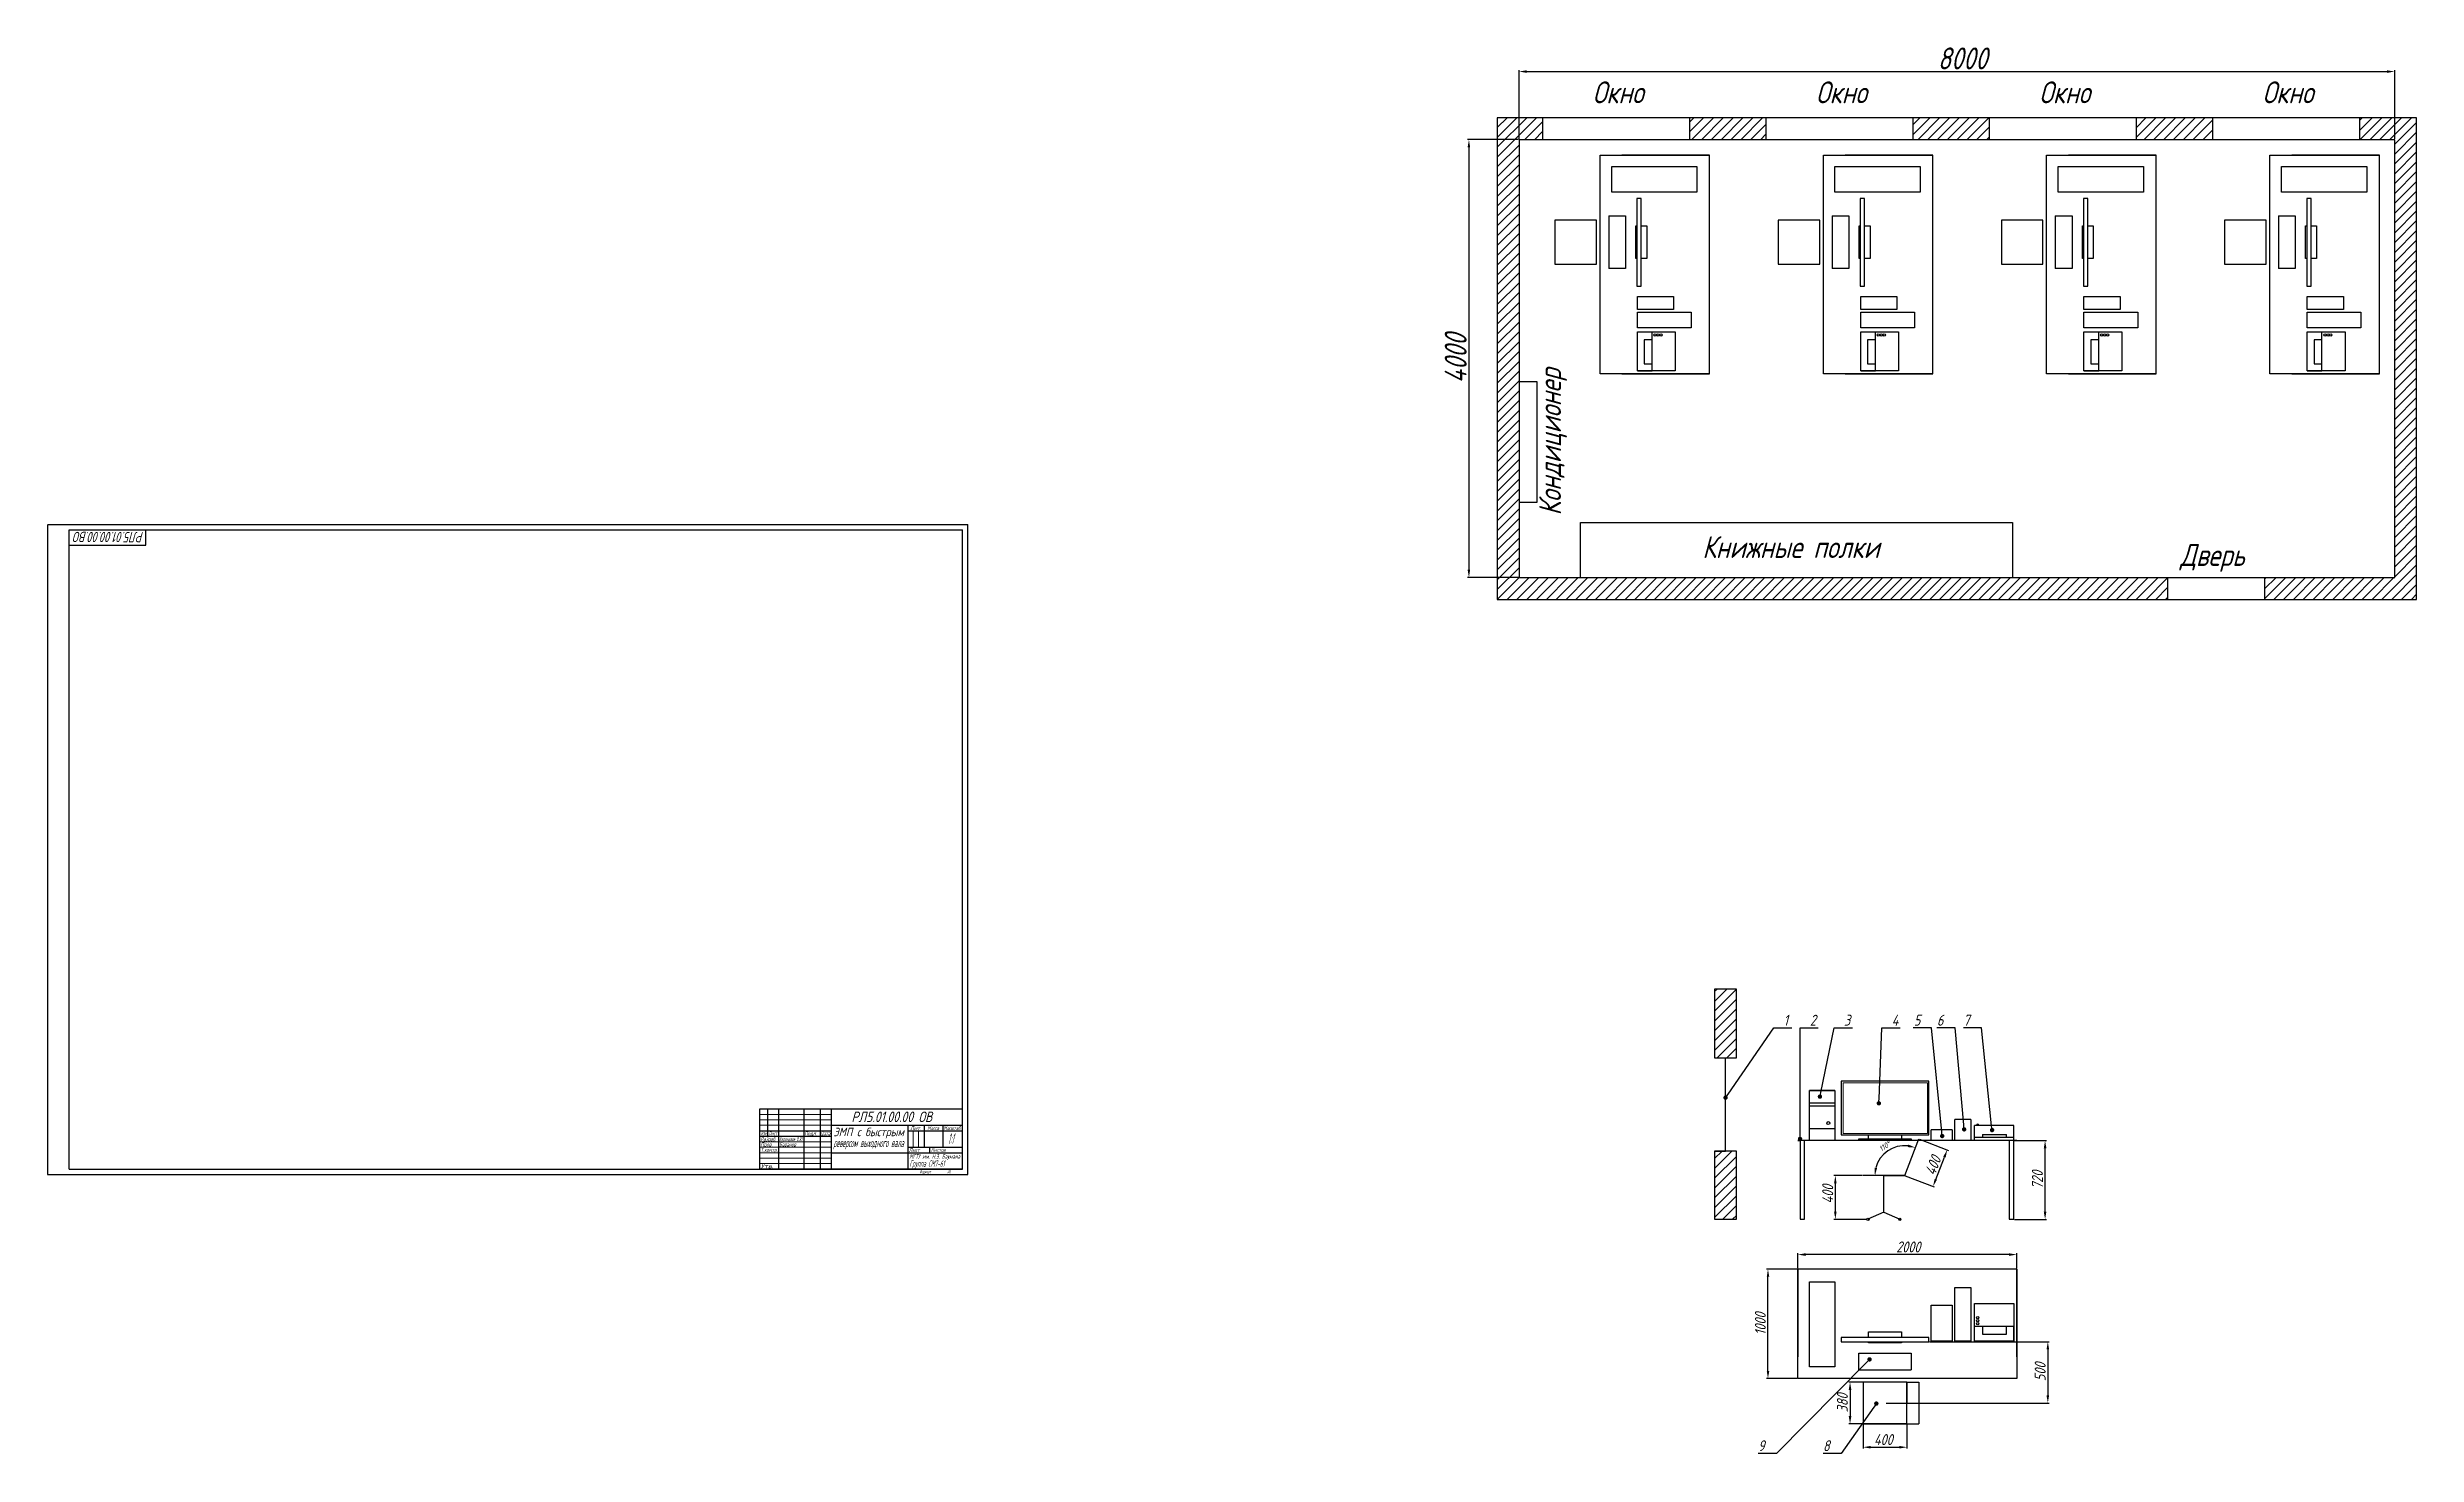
# Model space of a CAD drawing. Header units: millimetres. Extents: x 0 to 2165, y -256 to 1030.
import ezdxf
from ezdxf import colors
from ezdxf.entities.mleader import LeaderData, LeaderLine
from ezdxf.enums import TextEntityAlignment as Align
from ezdxf.math import Vec2, Vec3

# ---------------------------------------------------------------- set-up
doc = ezdxf.new("R2010")
doc.units = ezdxf.units.MM
doc.layers.add('0.3', color=130, linetype='Continuous', lineweight=15)
doc.layers.add('0.6', color=255, linetype='Continuous', lineweight=30)
doc.styles.get("Standard").update_dxf_attribs({"font": 'GOST_A.TTF', "oblique": 15, "height": 10})
doc.styles.add('ГОСТ', font='GOST_A.TTF', dxfattribs={"oblique": 15, "height": 5})
doc.dimstyles.new('ISO-25', dxfattribs={"dimtxt": 10, "dimasz": 7, "dimexe": 1.25, "dimexo": 0.625, "dimgap": 2, "dimtad": 1, "dimtxsty": 'Standard', "dimcen": 2.5, "dimadec": 0, "dimazin": 0, "dimtfac": 1, "dimtmove": 0, "dimatfit": 3, "dimfxl": 1, "dimarcsym": 0})

# ---------------------------------------------------------------- blocks, each defined once
blk = doc.blocks.new('*D10')
at = {"layer": '0.3', "color": 0, "lineweight": -2, "transparency": 16777216}
for p, q in [((1344.6, 946.1), (1344.6, 1009)), ((1351.6, 1007.7), (2137.6, 1007.7)), ((2144.6, 946.1), (2144.6, 1009))]:
    blk.add_line(p, q, dxfattribs=at)
at = {"layer": '0.3', "color": 0, "transparency": 16777216}
for points in [[(1351.6, 1008.9), (1351.6, 1006.5), (1344.6, 1007.7)], [(2137.6, 1008.9), (2137.6, 1006.5), (2144.6, 1007.7)]]:
    blk.add_solid(points, dxfattribs=at)
at = {"layer": 'Defpoints', "color": 0, "transparency": 16777216}
for p in [(2144.6, 1007.7), (1344.6, 945.5), (2144.6, 945.5)]:
    blk.add_point(p, dxfattribs=at)
at = {"layer": '0.3', "color": 0, "transparency": 16777216, "insert": (1749.7, 1019.7), "char_height": 10, "attachment_point": 5}
blk.add_mtext('{\\H2x;8000}', dxfattribs=at)
blk = doc.blocks.new('*D11')
at = {"layer": '0.3', "color": 0, "lineweight": -2, "transparency": 16777216}
for p, q in [((1344, 945.5), (1297.5, 945.5)), ((1298.8, 938.5), (1298.8, 552.5)), ((1344, 545.5), (1297.5, 545.5))]:
    blk.add_line(p, q, dxfattribs=at)
at = {"layer": '0.3', "color": 0, "transparency": 16777216}
for points in [[(1297.6, 938.5), (1299.9, 938.5), (1298.8, 945.5)], [(1297.6, 552.5), (1299.9, 552.5), (1298.8, 545.5)]]:
    blk.add_solid(points, dxfattribs=at)
at = {"layer": 'Defpoints', "color": 0, "transparency": 16777216}
for p in [(1344.6, 945.5), (1298.8, 545.5), (1344.6, 545.5)]:
    blk.add_point(p, dxfattribs=at)
at = {"layer": '0.3', "color": 0, "transparency": 16777216, "insert": (1286.7, 745.5), "char_height": 10, "attachment_point": 5, "rotation": 90}
blk.add_mtext('{\\H2x;4000}', dxfattribs=at)
blk = doc.blocks.new('*D12')
at = {"layer": '0.3', "color": 0, "lineweight": -2, "transparency": 16777216}
for p, q in [((1599.3, -85.7), (1599.3, -71.9)), ((1792.3, -73.1), (1606.3, -73.1)), ((1799.3, -85.7), (1799.3, -71.9))]:
    blk.add_line(p, q, dxfattribs=at)
at = {"layer": '0.3', "color": 0, "transparency": 16777216}
for points in [[(1606.3, -71.9), (1606.3, -74.3), (1599.3, -73.1)], [(1792.3, -71.9), (1792.3, -74.3), (1799.3, -73.1)]]:
    blk.add_solid(points, dxfattribs=at)
at = {"layer": 'Defpoints', "color": 0, "transparency": 16777216}
for p in [(1599.3, -73.1), (1599.3, -86.4), (1799.3, -86.4)]:
    blk.add_point(p, dxfattribs=at)
at = {"layer": '0.3', "color": 0, "transparency": 16777216, "insert": (1700.2, -66.1), "char_height": 10, "attachment_point": 5}
blk.add_mtext('2000', dxfattribs=at)
blk = doc.blocks.new('*D13')
at = {"layer": '0.3', "color": 0, "lineweight": -2, "transparency": 16777216}
for p, q in [((1598.7, -86.4), (1570.8, -86.4)), ((1572, -179.4), (1572, -93.4)), ((1598.7, -186.4), (1570.8, -186.4))]:
    blk.add_line(p, q, dxfattribs=at)
at = {"layer": '0.3', "color": 0, "transparency": 16777216}
for points in [[(1570.9, -93.4), (1573.2, -93.4), (1572, -86.4)], [(1570.9, -179.4), (1573.2, -179.4), (1572, -186.4)]]:
    blk.add_solid(points, dxfattribs=at)
at = {"layer": 'Defpoints', "color": 0, "transparency": 16777216}
for p in [(1572, -86.4), (1599.3, -86.4), (1599.3, -186.4)]:
    blk.add_point(p, dxfattribs=at)
at = {"layer": '0.3', "color": 0, "transparency": 16777216, "insert": (1565, -136.4), "char_height": 10, "attachment_point": 5, "rotation": 90}
blk.add_mtext('1000', dxfattribs=at)
blk = doc.blocks.new('*D14')
at = {"layer": '0.3', "color": 0, "lineweight": -2, "transparency": 16777216}
for p, q in [((1719.6, -152.7), (1828.9, -152.7)), ((1827.7, -159.7), (1827.7, -201.7)), ((1680, -208.7), (1828.9, -208.7))]:
    blk.add_line(p, q, dxfattribs=at)
at = {"layer": '0.3', "color": 0, "transparency": 16777216}
for points in [[(1826.5, -159.7), (1828.9, -159.7), (1827.7, -152.7)], [(1826.5, -201.7), (1828.9, -201.7), (1827.7, -208.7)]]:
    blk.add_solid(points, dxfattribs=at)
at = {"layer": 'Defpoints', "color": 0, "transparency": 16777216}
for p in [(1718.9, -152.7), (1679.4, -208.7), (1827.7, -208.7)]:
    blk.add_point(p, dxfattribs=at)
at = {"layer": '0.3', "color": 0, "transparency": 16777216, "insert": (1820.7, -180.3), "char_height": 10, "attachment_point": 5, "rotation": 90}
blk.add_mtext('500', dxfattribs=at)
blk = doc.blocks.new('*D18')
at = {"layer": '0.3', "color": 0, "lineweight": -2, "transparency": 16777216}
for p, q in [((1797.1, 31.1), (1826.4, 31.1)), ((1825.2, -33.9), (1825.2, 24.1)), ((1797.1, -40.9), (1826.4, -40.9))]:
    blk.add_line(p, q, dxfattribs=at)
at = {"layer": '0.3', "color": 0, "transparency": 16777216}
for points in [[(1824, 24.1), (1826.4, 24.1), (1825.2, 31.1)], [(1824, -33.9), (1826.4, -33.9), (1825.2, -40.9)]]:
    blk.add_solid(points, dxfattribs=at)
at = {"layer": 'Defpoints', "color": 0, "transparency": 16777216}
for p in [(1796.5, 31.1), (1825.2, 31.1), (1796.5, -40.9)]:
    blk.add_point(p, dxfattribs=at)
at = {"layer": '0.3', "color": 0, "transparency": 16777216, "insert": (1818.2, -4.9), "char_height": 10, "attachment_point": 5, "rotation": 90}
blk.add_mtext('720', dxfattribs=at)
blk = doc.blocks.new('_Dot')
at = {"color": 0, "linetype": 'ByBlock', "lineweight": -2}
blk.add_line((-0.5, 0), (-1, 0), dxfattribs=at)
at = {"color": 0, "linetype": 'ByBlock', "const_width": 0.5}
blk.add_lwpolyline([(-0.25, 0, 1), (0.25, 0, 1)], format="xyb", close=True, dxfattribs=at)
blk = doc.blocks.new('*D20')
at = {"layer": '0.3', "color": 0, "lineweight": -2, "transparency": 16777216}
for p, q in [((1658.9, -228.3), (1658.9, -250.4)), ((1698.9, -228.3), (1698.9, -250.4)), ((1665.9, -249.1), (1691.9, -249.1))]:
    blk.add_line(p, q, dxfattribs=at)
at = {"layer": '0.3', "color": 0, "transparency": 16777216}
for points in [[(1665.9, -247.9), (1665.9, -250.3), (1658.9, -249.1)], [(1691.9, -247.9), (1691.9, -250.3), (1698.9, -249.1)]]:
    blk.add_solid(points, dxfattribs=at)
at = {"layer": 'Defpoints', "color": 0, "transparency": 16777216}
for p in [(1658.9, -227.7), (1698.9, -227.7), (1698.9, -249.1)]:
    blk.add_point(p, dxfattribs=at)
at = {"layer": '0.3', "color": 0, "transparency": 16777216, "insert": (1677.4, -242.1), "char_height": 10, "attachment_point": 5}
blk.add_mtext('400', dxfattribs=at)
blk = doc.blocks.new('*D21')
at = {"layer": '0.3', "color": 0, "lineweight": -2, "transparency": 16777216}
for p, q in [((1698.3, -189.7), (1645.8, -189.7)), ((1647, -196.7), (1647, -220.7)), ((1698.3, -227.7), (1645.8, -227.7))]:
    blk.add_line(p, q, dxfattribs=at)
at = {"layer": '0.3', "color": 0, "transparency": 16777216}
for points in [[(1645.8, -196.7), (1648.2, -196.7), (1647, -189.7)], [(1645.8, -220.7), (1648.2, -220.7), (1647, -227.7)]]:
    blk.add_solid(points, dxfattribs=at)
at = {"layer": 'Defpoints', "color": 0, "transparency": 16777216}
for p in [(1698.9, -189.7), (1647, -227.7), (1698.9, -227.7)]:
    blk.add_point(p, dxfattribs=at)
at = {"layer": '0.3', "color": 0, "transparency": 16777216, "insert": (1640, -208.7), "char_height": 10, "attachment_point": 5, "rotation": 90}
blk.add_mtext('380', dxfattribs=at)
blk = doc.blocks.new('*D22')
at = {"layer": '0.3', "color": 0, "lineweight": -2, "transparency": 16777216}
for p, q in [((1658.3, -0.9), (1632.3, -0.9)), ((1633.6, -33.9), (1633.6, -7.9)), ((1661.8, -40.9), (1632.3, -40.9))]:
    blk.add_line(p, q, dxfattribs=at)
at = {"layer": '0.3', "color": 0, "transparency": 16777216}
for points in [[(1632.4, -7.9), (1634.7, -7.9), (1633.6, -0.9)], [(1632.4, -33.9), (1634.7, -33.9), (1633.6, -40.9)]]:
    blk.add_solid(points, dxfattribs=at)
at = {"layer": 'Defpoints', "color": 0, "transparency": 16777216}
for p in [(1633.6, -0.9), (1658.9, -0.9), (1662.4, -40.9)]:
    blk.add_point(p, dxfattribs=at)
at = {"layer": '0.3', "color": 0, "transparency": 16777216, "insert": (1626.6, -17.9), "char_height": 10, "attachment_point": 5, "rotation": 90}
blk.add_mtext('400', dxfattribs=at)
blk = doc.blocks.new('*D23')
at = {"layer": '0.3', "color": 0, "lineweight": -2, "transparency": 16777216}
blk.add_arc((1696.9, -0.9), 27.3, 83.5722, 165.2587, dxfattribs=at)
at = {"layer": '0.3', "color": 0, "transparency": 16777216}
for points in [[(1700.3, 27.4), (1699.7, 25.1), (1706.8, 24.6)], [(1671.7, 5.9), (1669.4, 6.2), (1669.7, -0.9)]]:
    blk.add_solid(points, dxfattribs=at)
at = {"layer": 'Defpoints', "color": 0, "transparency": 16777216}
for p in [(1689.5, 25.4), (1709.9, 32.5), (1658.9, -0.9), (1696.9, -0.9), (1696.9, -0.9)]:
    blk.add_point(p, dxfattribs=at)
at = {"layer": '0.3', "color": 0, "transparency": 16777216, "insert": (1678.7, 25.8), "char_height": 10, "attachment_point": 5, "rotation": 34.4155}
blk.add_mtext('{\\H0.5x;110%%D}', dxfattribs=at)
blk = doc.blocks.new('*D24')
at = {"layer": '0.3', "color": 0, "lineweight": -2, "transparency": 16777216}
for p, q in [((1710.4, 32.3), (1736.9, 22)), ((1725.4, -4.4), (1733.2, 16)), ((1697.5, -1.1), (1724, -11.3))]:
    blk.add_line(p, q, dxfattribs=at)
at = {"layer": '0.3', "color": 0, "transparency": 16777216}
for points in [[(1732.1, 16.4), (1734.3, 15.5), (1735.8, 22.5)], [(1724.3, -3.9), (1726.4, -4.8), (1722.8, -10.9)]]:
    blk.add_solid(points, dxfattribs=at)
at = {"layer": 'Defpoints', "color": 0, "transparency": 16777216}
for p in [(1709.9, 32.5), (1735.8, 22.5), (1696.9, -0.9)]:
    blk.add_point(p, dxfattribs=at)
at = {"layer": '0.3', "color": 0, "transparency": 16777216, "insert": (1722.8, 8.3), "char_height": 10, "attachment_point": 5, "rotation": 68.8309}
blk.add_mtext('400', dxfattribs=at)

msp = doc.modelspace()

# ---------------------------------------------------------------- hatches: boundary and pattern name
at = {"layer": '0.3'}
h = msp.add_hatch(dxfattribs=at)
h.set_pattern_fill('ANSI31', color=256, scale=2)
h.paths.add_polyline_path([(1570.008, 965.456), (1500.311, 965.456), (1500.311, 945.456), (1570.008, 945.456)], flags=17)
h.paths.add_polyline_path([(1366.008, 965.456), (1324.639, 965.456), (1324.639, 525.456), (1937.145, 525.456), (1937.145, 545.456), (1344.639, 545.456), (1344.639, 945.456), (1366.008, 945.456)])
h.paths.add_polyline_path([(1774.008, 965.456), (1704.311, 965.456), (1704.311, 945.456), (1774.008, 945.456)], flags=17)
h.paths.add_polyline_path([(1978.008, 965.456), (1908.311, 965.456), (1908.311, 945.456), (1978.008, 945.456)])
h.paths.add_polyline_path([(2164.639, 965.456), (2112.311, 965.456), (2112.311, 945.456), (2144.639, 945.456), (2144.639, 545.456), (2025.799, 545.456), (2025.799, 525.456), (2164.639, 525.456)])
h = msp.add_hatch(dxfattribs=at)
h.set_pattern_fill('ANSI31', color=256, scale=2)
h.paths.add_polyline_path([(1543.241, 169.43), (1523.241, 169.43), (1523.241, 106.7), (1533.241, 106.7), (1543.241, 106.7)])
h.paths.add_polyline_path([(1543.241, 21.45), (1523.241, 21.45), (1523.241, -40.865), (1543.241, -40.865)])

# ---------------------------------------------------------------- linework, layer by layer
for p, q in [((-0.001, 594), (840.999, 594)), ((0, 593.263), (-0.001, 0)), ((19.999, 5), (19.999, 589)), ((835.999, 5), (835.999, 589)), ((840.999, 0), (840.999, 594)), ((650.999, 5), (650.999, 60)), ((650.999, 60), (835.999, 60)), ((650.999, 60), (657.999, 60)), ((657.999, 60), (657.999, 35)), ((657.999, 60), (667.999, 60)), ((667.999, 60), (667.999, 5)), ((667.999, 60), (690.999, 60)), ((690.999, 60), (690.999, 5)), ((690.999, 60), (705.999, 60)), ((705.999, 60), (705.999, 5)), ((705.999, 60), (715.999, 60)), ((715.999, 60), (715.999, 5)), ((715.999, 45), (835.999, 45)), ((785.999, 45), (785.999, 5)), ((650.999, 40), (715.999, 40)), ((650.999, 35), (715.999, 35)), ((785.999, 40), (835.999, 40)), ((785.999, 25), (835.999, 25)), ((-0.001, 0), (840.999, 0)), ((19.999, 5), (835.999, 5)), ((19.999, 5), (19.999, 5)), ((835.999, 5), (650.999, 5)), ((715.999, 20), (835.999, 20))]:
    msp.add_line(p, q)
for p, q in [((650.999, 55), (715.999, 55)), ((650.999, 50), (715.999, 50)), ((715.999, 45), (650.999, 45)), ((650.999, 30), (715.999, 30)), ((650.999, 25), (715.999, 25)), ((790.999, 40), (790.999, 25)), ((795.999, 40), (795.999, 25)), ((715.999, 20), (650.999, 20)), ((650.999, 15), (715.999, 15)), ((650.999, 10), (715.999, 10))]:
    msp.add_line(p, q, dxfattribs=at)
msp.add_lwpolyline([(1640.595, 83.944), (1717.646, 83.944), (1717.646, 37.537), (1640.595, 37.537)], close=True, dxfattribs=at)
at = {"layer": '0.6'}
for p, q in [((2164.639, 965.456), (1324.639, 965.456)), ((1324.639, 965.456), (1324.639, 525.456)), ((1366.008, 965.456), (1366.008, 945.456)), ((1500.311, 965.456), (1500.311, 945.456)), ((1570.008, 965.456), (1570.008, 945.456)), ((1704.311, 965.456), (1704.311, 945.456)), ((1774.008, 965.456), (1774.008, 945.456)), ((1908.311, 965.456), (1908.311, 945.456)), ((1978.008, 965.456), (1978.008, 945.456)), ((2112.311, 965.456), (2112.311, 945.456)), ((2164.639, 525.456), (2164.639, 965.456)), ((2144.639, 945.456), (1344.639, 945.456)), ((1344.639, 945.456), (1344.639, 545.456)), ((1418.595, 731.413), (1418.595, 931.413)), ((1418.595, 931.413), (1518.595, 931.413)), ((1518.595, 931.413), (1438.595, 931.413)), ((1518.595, 731.413), (1518.595, 931.413)), ((1622.595, 731.413), (1622.595, 931.413)), ((1622.595, 931.413), (1722.595, 931.413)), ((1722.595, 931.413), (1642.595, 931.413)), ((1722.595, 731.413), (1722.595, 931.413)), ((1826.595, 731.413), (1826.595, 931.413)), ((1826.595, 931.413), (1926.595, 931.413)), ((1926.595, 931.413), (1846.595, 931.413)), ((1926.595, 731.413), (1926.595, 931.413)), ((2030.595, 731.413), (2030.595, 931.413)), ((2030.595, 931.413), (2130.595, 931.413)), ((2130.595, 931.413), (2050.595, 931.413)), ((2130.595, 731.413), (2130.595, 931.413)), ((2144.639, 545.456), (2144.639, 945.456)), ((1429.241, 920.898), (1507.041, 920.898)), ((1429.241, 897.515), (1429.241, 920.898)), ((1507.041, 920.898), (1507.041, 897.515)), ((1633.241, 920.898), (1711.041, 920.898)), ((1633.241, 897.515), (1633.241, 920.898)), ((1711.041, 920.898), (1711.041, 897.515)), ((1837.241, 920.898), (1915.041, 920.898)), ((1837.241, 897.515), (1837.241, 920.898)), ((1915.041, 920.898), (1915.041, 897.515)), ((2041.241, 920.898), (2119.041, 920.898)), ((2041.241, 897.515), (2041.241, 920.898)), ((2119.041, 920.898), (2119.041, 897.515)), ((1507.041, 897.515), (1429.241, 897.515)), ((1452.25, 891.789), (1452.25, 811.789)), ((1456.25, 891.789), (1452.25, 891.789)), ((1456.25, 811.789), (1456.25, 891.789)), ((1711.041, 897.515), (1633.241, 897.515)), ((1656.25, 891.789), (1656.25, 811.789)), ((1660.25, 891.789), (1656.25, 891.789)), ((1660.25, 811.789), (1660.25, 891.789)), ((1915.041, 897.515), (1837.241, 897.515)), ((1860.25, 891.789), (1860.25, 811.789)), ((1864.25, 891.789), (1860.25, 891.789)), ((1864.25, 811.789), (1864.25, 891.789)), ((2119.041, 897.515), (2041.241, 897.515)), ((2064.25, 891.789), (2064.25, 811.789)), ((2068.25, 891.789), (2064.25, 891.789)), ((2068.25, 811.789), (2068.25, 891.789)), ((1415.245, 871.789), (1377.245, 871.789)), ((1377.245, 871.789), (1377.245, 831.789)), ((1415.245, 831.789), (1415.245, 871.789)), ((1426.518, 875.789), (1441.82, 875.789)), ((1426.518, 875.789), (1426.518, 827.789)), ((1441.82, 875.789), (1441.82, 827.789)), ((1451.25, 836.789), (1451.25, 866.789)), ((1451.25, 866.789), (1452.25, 866.789)), ((1456.25, 866.789), (1461.25, 866.789)), ((1461.25, 866.789), (1461.25, 836.789)), ((1619.245, 871.789), (1581.245, 871.789)), ((1581.245, 871.789), (1581.245, 831.789)), ((1619.245, 831.789), (1619.245, 871.789)), ((1630.518, 875.789), (1645.82, 875.789)), ((1630.518, 875.789), (1630.518, 827.789)), ((1645.82, 875.789), (1645.82, 827.789)), ((1655.25, 836.789), (1655.25, 866.789)), ((1655.25, 866.789), (1656.25, 866.789)), ((1660.25, 866.789), (1665.25, 866.789)), ((1665.25, 866.789), (1665.25, 836.789)), ((1823.245, 871.789), (1785.245, 871.789)), ((1785.245, 871.789), (1785.245, 831.789)), ((1823.245, 831.789), (1823.245, 871.789)), ((1834.518, 875.789), (1849.82, 875.789)), ((1834.518, 875.789), (1834.518, 827.789)), ((1849.82, 875.789), (1849.82, 827.789)), ((1859.25, 836.789), (1859.25, 866.789)), ((1859.25, 866.789), (1860.25, 866.789)), ((1864.25, 866.789), (1869.25, 866.789)), ((1869.25, 866.789), (1869.25, 836.789)), ((2027.245, 871.789), (1989.245, 871.789)), ((1989.245, 871.789), (1989.245, 831.789)), ((2027.245, 831.789), (2027.245, 871.789)), ((2038.518, 875.789), (2053.82, 875.789)), ((2038.518, 875.789), (2038.518, 827.789)), ((2053.82, 875.789), (2053.82, 827.789)), ((2063.25, 836.789), (2063.25, 866.789)), ((2063.25, 866.789), (2064.25, 866.789)), ((2068.25, 866.789), (2073.25, 866.789)), ((2073.25, 866.789), (2073.25, 836.789)), ((1377.245, 831.789), (1415.245, 831.789)), ((1441.82, 827.789), (1426.518, 827.789)), ((1452.25, 836.789), (1451.25, 836.789)), ((1461.25, 836.789), (1456.25, 836.789)), ((1581.245, 831.789), (1619.245, 831.789)), ((1645.82, 827.789), (1630.518, 827.789)), ((1656.25, 836.789), (1655.25, 836.789)), ((1665.25, 836.789), (1660.25, 836.789)), ((1785.245, 831.789), (1823.245, 831.789)), ((1849.82, 827.789), (1834.518, 827.789)), ((1860.25, 836.789), (1859.25, 836.789)), ((1869.25, 836.789), (1864.25, 836.789)), ((1989.245, 831.789), (2027.245, 831.789)), ((2053.82, 827.789), (2038.518, 827.789)), ((2064.25, 836.789), (2063.25, 836.789)), ((2073.25, 836.789), (2068.25, 836.789)), ((1452.25, 811.789), (1456.25, 811.789)), ((1452.722, 790.402), (1452.722, 802.286)), ((1452.722, 802.286), (1485.715, 802.286)), ((1485.715, 802.286), (1485.715, 790.402)), ((1656.25, 811.789), (1660.25, 811.789)), ((1656.722, 790.402), (1656.722, 802.286)), ((1656.722, 802.286), (1689.715, 802.286)), ((1689.715, 802.286), (1689.715, 790.402)), ((1860.25, 811.789), (1864.25, 811.789)), ((1860.722, 790.402), (1860.722, 802.286)), ((1860.722, 802.286), (1893.715, 802.286)), ((1893.715, 802.286), (1893.715, 790.402)), ((2064.25, 811.789), (2068.25, 811.789)), ((2064.722, 790.402), (2064.722, 802.286)), ((2064.722, 802.286), (2097.715, 802.286)), ((2097.715, 802.286), (2097.715, 790.402)), ((1485.715, 790.402), (1452.722, 790.402)), ((1452.722, 773.444), (1452.722, 788.013)), ((1452.722, 788.013), (1501.813, 788.013)), ((1501.813, 788.013), (1501.813, 773.444)), ((1689.715, 790.402), (1656.722, 790.402)), ((1656.722, 773.444), (1656.722, 788.013)), ((1656.722, 788.013), (1705.813, 788.013)), ((1705.813, 788.013), (1705.813, 773.444)), ((1893.715, 790.402), (1860.722, 790.402)), ((1860.722, 773.444), (1860.722, 788.013)), ((1860.722, 788.013), (1909.813, 788.013)), ((1909.813, 788.013), (1909.813, 773.444)), ((2097.715, 790.402), (2064.722, 790.402)), ((2064.722, 773.444), (2064.722, 788.013)), ((2064.722, 788.013), (2113.813, 788.013)), ((2113.813, 788.013), (2113.813, 773.444)), ((1501.813, 773.444), (1452.722, 773.444)), ((1452.722, 734.23), (1452.722, 769.889)), ((1452.722, 769.889), (1487.235, 769.889)), ((1466.177, 762.703), (1459.029, 762.703)), ((1459.029, 762.703), (1459.029, 740.776)), ((1466.177, 734.23), (1466.177, 769.889)), ((1487.235, 769.889), (1487.235, 734.23)), ((1705.813, 773.444), (1656.722, 773.444)), ((1656.722, 734.23), (1656.722, 769.889)), ((1656.722, 769.889), (1691.235, 769.889)), ((1670.177, 762.703), (1663.029, 762.703)), ((1663.029, 762.703), (1663.029, 740.776)), ((1670.177, 734.23), (1670.177, 769.889)), ((1691.235, 769.889), (1691.235, 734.23)), ((1909.813, 773.444), (1860.722, 773.444)), ((1860.722, 734.23), (1860.722, 769.889)), ((1860.722, 769.889), (1895.235, 769.889)), ((1874.177, 762.703), (1867.029, 762.703)), ((1867.029, 762.703), (1867.029, 740.776)), ((1874.177, 734.23), (1874.177, 769.889)), ((1895.235, 769.889), (1895.235, 734.23)), ((2113.813, 773.444), (2064.722, 773.444)), ((2064.722, 734.23), (2064.722, 769.889)), ((2064.722, 769.889), (2099.235, 769.889)), ((2078.177, 762.703), (2071.029, 762.703)), ((2071.029, 762.703), (2071.029, 740.776)), ((2078.177, 734.23), (2078.177, 769.889)), ((2099.235, 769.889), (2099.235, 734.23)), ((1459.029, 740.776), (1466.177, 740.776)), ((1663.029, 740.776), (1670.177, 740.776)), ((1867.029, 740.776), (1874.177, 740.776)), ((2071.029, 740.776), (2078.177, 740.776)), ((1361.17, 724.161), (1344.639, 724.161)), ((1361.17, 614.231), (1361.17, 724.161)), ((1518.595, 731.413), (1418.595, 731.413)), ((1438.595, 731.413), (1518.595, 731.413)), ((1487.235, 734.23), (1452.722, 734.23)), ((1452.722, 734.23), (1466.177, 734.23)), ((1722.595, 731.413), (1622.595, 731.413)), ((1642.595, 731.413), (1722.595, 731.413)), ((1691.235, 734.23), (1656.722, 734.23)), ((1656.722, 734.23), (1670.177, 734.23)), ((1926.595, 731.413), (1826.595, 731.413)), ((1846.595, 731.413), (1926.595, 731.413)), ((1895.235, 734.23), (1860.722, 734.23)), ((1860.722, 734.23), (1874.177, 734.23)), ((2130.595, 731.413), (2030.595, 731.413)), ((2050.595, 731.413), (2130.595, 731.413)), ((2099.235, 734.23), (2064.722, 734.23)), ((2064.722, 734.23), (2078.177, 734.23)), ((1344.639, 614.231), (1361.17, 614.231)), ((19.999, 589), (835.999, 589)), ((89.999, 575), (89.999, 589)), ((1400.677, 545.456), (1400.677, 595.584)), ((1400.677, 595.584), (1795.288, 595.584)), ((1795.288, 595.584), (1795.288, 545.456)), ((19.999, 575), (89.999, 575)), ((1324.639, 545.456), (1324.639, 525.456)), ((1344.639, 545.456), (2144.639, 545.456)), ((1937.145, 545.456), (1937.145, 525.456)), ((2025.799, 545.456), (2025.799, 525.456)), ((1324.639, 525.456), (2164.639, 525.456)), ((1543.241, 169.43), (1523.241, 169.43)), ((1523.241, 169.43), (1523.241, 106.7)), ((1543.241, 106.7), (1543.241, 169.43)), ((1523.241, 106.7), (1533.241, 106.7)), ((1533.241, 21.45), (1533.241, 106.7)), ((1533.241, 106.7), (1543.241, 106.7)), ((1609.828, 31.135), (1609.828, 76.741)), ((1609.828, 76.741), (1633.21, 76.741)), ((1633.21, 76.741), (1609.828, 76.741)), ((1633.21, 65.106), (1609.828, 65.106)), ((1633.21, 76.741), (1633.21, 31.135)), ((1718.936, 85.445), (1638.936, 85.445)), ((1638.936, 85.445), (1638.936, 36.267)), ((1718.936, 36.267), (1718.936, 85.445)), ((800.999, 45), (800.999, 25)), ((817.999, 45), (817.999, 25)), ((1633.21, 62.521), (1609.828, 62.521)), ((1757.281, 50.164), (1742.713, 50.164)), ((1742.713, 31.135), (1742.713, 50.164)), ((1757.281, 50.164), (1757.281, 31.135)), ((1760.836, 31.135), (1760.836, 44.976)), ((1796.495, 44.976), (1760.836, 44.976)), ((1796.495, 31.135), (1796.495, 44.976)), ((805.999, 25), (805.999, 20)), ((1799.313, 31.135), (1599.313, 31.135)), ((1599.313, 31.135), (1601.313, 31.135)), ((1601.313, 31.135), (1601.313, -40.865)), ((1605.313, -40.865), (1605.313, 31.135)), ((1633.21, 41.781), (1609.828, 41.781)), ((1638.936, 36.267), (1718.936, 36.267)), ((1654.936, 31.135), (1654.936, 32.573)), ((1654.936, 32.573), (1702.936, 32.573)), ((1663.936, 32.573), (1663.936, 36.267)), ((1693.936, 36.267), (1693.936, 32.573)), ((1696.936, -0.865), (1709.865, 32.522)), ((1702.936, 32.573), (1702.936, 31.135)), ((1740.324, 40.835), (1721.261, 40.835)), ((1721.261, 31.135), (1721.261, 40.835)), ((1740.324, 40.835), (1740.324, 31.135)), ((1796.495, 33.896), (1760.836, 33.896)), ((1768.022, 36.481), (1768.022, 33.896)), ((1768.022, 36.481), (1789.949, 36.481)), ((1789.949, 33.896), (1789.949, 36.481)), ((1792.495, 31.135), (1792.495, -40.865)), ((1796.495, -40.865), (1796.495, 31.135)), ((1543.241, 21.45), (1523.241, 21.45)), ((1523.241, 21.45), (1523.241, -40.865)), ((1523.241, 21.45), (1533.241, 21.45)), ((1543.241, -40.865), (1543.241, 21.45)), ((1696.936, -0.865), (1658.936, -0.865)), ((1677.936, -34.224), (1677.936, -0.865)), ((1677.936, -0.865), (1696.936, -0.865)), ((1523.241, -40.865), (1543.241, -40.865)), ((1601.313, -40.865), (1605.313, -40.865)), ((1677.936, -34.224), (1663.367, -40.865)), ((1677.936, -34.224), (1692.506, -40.865)), ((1792.495, -40.865), (1796.495, -40.865)), ((1799.313, -86.37), (1599.313, -86.37)), ((1599.313, -86.37), (1599.313, -166.37)), ((1599.313, -186.37), (1599.313, -86.37)), ((1799.313, -166.37), (1799.313, -86.37)), ((1799.313, -86.37), (1799.313, -186.37)), ((1609.828, -175.724), (1609.828, -97.924)), ((1609.828, -97.924), (1633.21, -97.924)), ((1633.21, -97.924), (1633.21, -175.724)), ((1742.713, -152.242), (1742.713, -103.151)), ((1742.713, -103.151), (1757.281, -103.151)), ((1757.281, -103.151), (1757.281, -152.242)), ((1721.261, -152.242), (1721.261, -119.25)), ((1721.261, -119.25), (1740.324, -119.25)), ((1740.324, -119.25), (1740.324, -152.242)), ((1760.836, -152.242), (1760.836, -117.73)), ((1760.836, -117.73), (1796.495, -117.73)), ((1796.495, -117.73), (1796.495, -152.242)), ((1718.936, -148.714), (1638.936, -148.714)), ((1638.936, -148.714), (1638.936, -152.714)), ((1663.936, -143.714), (1693.936, -143.714)), ((1663.936, -148.714), (1663.936, -143.714)), ((1693.936, -143.714), (1693.936, -148.714)), ((1718.936, -152.714), (1718.936, -148.714)), ((1796.495, -138.788), (1760.836, -138.788)), ((1768.022, -138.788), (1768.022, -145.936)), ((1768.022, -145.936), (1789.949, -145.936)), ((1789.949, -145.936), (1789.949, -138.788)), ((1796.495, -152.242), (1796.495, -138.788)), ((1638.936, -152.714), (1718.936, -152.714)), ((1654.936, -178.447), (1654.936, -163.144)), ((1654.936, -163.144), (1702.936, -163.144)), ((1663.936, -153.714), (1663.936, -152.714)), ((1693.936, -153.714), (1663.936, -153.714)), ((1693.936, -152.714), (1693.936, -153.714)), ((1702.936, -163.144), (1702.936, -178.447)), ((1740.324, -152.242), (1721.261, -152.242)), ((1757.281, -152.242), (1742.713, -152.242)), ((1796.495, -152.242), (1760.836, -152.242)), ((1799.313, -186.37), (1599.313, -186.37)), ((1633.21, -175.724), (1609.828, -175.724)), ((1654.936, -178.447), (1702.936, -178.447)), ((1698.936, -189.72), (1658.936, -189.72)), ((1658.936, -189.72), (1658.936, -227.72)), ((1698.936, -227.72), (1698.936, -189.72)), ((1698.936, -189.72), (1698.936, -208.72)), ((1698.936, -189.72), (1709.865, -189.72)), ((1709.865, -189.72), (1709.865, -227.72)), ((1698.936, -208.72), (1698.936, -204.72)), ((1658.936, -227.72), (1698.936, -227.72)), ((1698.936, -227.72), (1709.865, -227.72))]:
    msp.add_line(p, q, dxfattribs=at)
for centre, radius in [((1468.812, 767.053), 1.067), ((1471.609, 767.053), 1.067), ((1474.227, 767.053), 1.067), ((1672.812, 767.053), 1.067), ((1675.609, 767.053), 1.067), ((1678.227, 767.053), 1.067), ((1876.812, 767.053), 1.067), ((1879.609, 767.053), 1.067), ((1882.227, 767.053), 1.067), ((2080.812, 767.053), 1.067), ((2083.609, 767.053), 1.067), ((2086.227, 767.053), 1.067), ((1627.09, 47.008), 1.407), ((1663.367, -40.865), 0.967), ((1692.506, -40.865), 0.967), ((1763.672, -130.738), 1.067), ((1763.672, -133.356), 1.067), ((1763.672, -136.153), 1.067)]:
    msp.add_circle(centre, radius, dxfattribs=at)
msp.add_arc((1763.672, 44.976), 1.067, 360, 180, dxfattribs=at)

# ---------------------------------------------------------------- texts
at = {"layer": '0.3', "style": 'ГОСТ', "oblique": 15}
for s, height, rotation, width, p, p2 in [('РЛ5.01.00.00.ВО', 9.40966, 179.870714, 0.870569, (88.033, 587.091), (24.85, 587.234)), ('Лит.', 3.5581, 0.19349, 1.210089, (788.408, 40.664), (798.254, 40.697)), ('Масса', 3.5581, 359.821579, 0.974703, (803.92, 40.599), (814.599, 40.566)), ('Масштаб', 3.5248, 0.024239, 0.942752, (818.739, 40.666), (834.186, 40.673)), ('Разраб.', 3.979, 359.762673, 0.968939, (651.501, 30.464), (665.697, 30.406)), ('Лист', 3.44, 0.367126, 0.854898, (658.904, 35.873), (666.684, 35.922)), ('Баранов', 3.8347, 359.880309, 0.973541, (668.678, 25.597), (683.901, 25.565)), ('МГТУ им. Н.Э. Баумана', 4.16542, 0.066831, 0.991995, (787.519, 14.475), (833.897, 14.529))]:
    msp.add_text(s, height=height, rotation=rotation, dxfattribs=dict(at, width=width)).set_placement(p, p2, align=Align.FIT)
for s, height, width, p, p2 in [('Пров.', 3.7046, 1.145414, (651.579, 25.603), (662.501, 25.603)), ('Изм.', 3.4898, 0.772445, (651.821, 35.823), (657.308, 35.823)), ('Т.контр.', 3.6912, 1.012898, (651.668, 20.609), (667.171, 20.609)), ('Карандаев В.Ю.', 3.5671, 0.812768, (668.638, 30.656), (690.198, 30.656)), ('Дата', 3.8421, 0.909684, (705.999, 35.563), (715.257, 35.563)), ('реверсом выходного вала', 7.73594, 0.637949, (718.092, 25.083), (782.365, 25.083)), ('ЭМП с быстрым', 7.73594, 1.049297, (718.224, 35.048), (782.627, 35.048)), ('1:1', 9.692, 0.495682, (822.636, 27.92), (827.785, 27.92)), ('Утв.', 3.5321, 1.464632, (651.859, 5.804), (663.319, 5.804)), ('Группа СМ7-61', 5.8424, 0.731453, (787.573, 7.064), (819.664, 7.064))]:
    msp.add_text(s, height=height, dxfattribs=dict(at, width=width)).set_placement(p, p2, align=Align.FIT)
msp.add_text('Подп.', height=3.4835, dxfattribs=at).set_placement((691.682, 35.717))
for s, height, p in [('Лист', 3.3797, (787.084, 20.763)), ('Листов', 3.2192, (807.101, 20.87))]:
    msp.add_text(s, height=height, rotation=359.753141, dxfattribs=at).set_placement(p)
msp.add_text('Формат          А1', height=3.01514, dxfattribs=at).set_placement((796.619, 1.019), (825.291, 1.019), align=Align.ALIGNED)
at = {"layer": '0.3', "attachment_point": 1, "style": 'ГОСТ'}
for s, width, insert, char_height in [('Окно', 128.67673, (1411.759, 998.714), 20), ('Окно', 128.67673, (1615.759, 998.714), 20), ('Окно', 128.67673, (1819.759, 998.714), 20), ('Окно', 128.67673, (2023.759, 998.714), 20), ('Книжные полки', 159.77733, (1512.04, 583.266), 20), ('Дверь', 128.67673, (1948.561, 576.062), 20), ('\\pi18.732;РЛ5.01.00.00 ОВ', 120, (715.893, 57.578), 9.60697)]:
    msp.add_mtext_dynamic_manual_height_columns(s, width=width, gutter_width=25, heights=[0], dxfattribs=dict(at, insert=insert, char_height=char_height))
at = {"layer": '0.3', "insert": (1362.959, 602.072), "char_height": 20, "attachment_point": 1, "rotation": 90, "style": 'ГОСТ'}
msp.add_mtext_dynamic_manual_height_columns('Кондиционер', width=128.67673, gutter_width=25, heights=[0], dxfattribs=at)

# ---------------------------------------------------------------- dimensions: what is measured, and where the dimension line sits
at = {"layer": '0.3'}
for base, p1, p2, text, picture, middle in [((2144.639, 1007.705), (1344.639, 945.456), (2144.639, 945.456), '{\\H2x;8000}', '*D10', (1749.744, 1007.705)), ((1698.936, -249.108), (1658.936, -227.72), (1698.936, -227.72), '400', '*D20', (1677.356, -249.108))]:
    dim = msp.add_linear_dim(base=base, p1=p1, p2=p2, text=text, dimstyle='ISO-25', dxfattribs=at)
    dim.commit()
    dim.dimension.update_dxf_attribs({"geometry": picture, "text_midpoint": middle, "dimtype": 160})
for base, p1, p2, text, picture, middle in [((1298.764, 545.456), (1344.639, 945.456), (1344.639, 545.456), '{\\H2x;4000}', '*D11', (1286.749, 745.456)), ((1825.199, 31.135), (1796.495, -40.865), (1796.495, 31.135), '720', '*D18', (1818.191, -4.865)), ((1572.047, -86.37), (1599.313, -186.37), (1599.313, -86.37), '1000', '*D13', (1565.04, -136.37)), ((1647.007, -227.72), (1698.936, -189.72), (1698.936, -227.72), '380', '*D21', (1640, -208.72))]:
    dim = msp.add_linear_dim(base=base, p1=p1, p2=p2, angle=90, text=text, dimstyle='ISO-25', dxfattribs=at)
    dim.commit()
    dim.dimension.update_dxf_attribs({"geometry": picture, "text_midpoint": middle})
dim = msp.add_angular_dim_2l(base=(1689.468, 25.376), line1=((1696.936, -0.865), (1658.936, -0.865)), line2=((1696.936, -0.865), (1709.865, 32.522)), text='{\\H0.5x;110%%D}', dimstyle='ISO-25', dxfattribs=at)
dim.commit()
dim.dimension.update_dxf_attribs({"geometry": '*D23', "text_midpoint": (1678.669, 25.799)})
dim = msp.add_aligned_dim(p1=(1696.936, -0.865), p2=(1709.865, 32.522), distance=-27.768, text='400', dimstyle='ISO-25', dxfattribs=at)
dim.commit()
dim.dimension.update_dxf_attribs({"geometry": '*D24', "text_midpoint": (1722.76, 8.331)})
for base, p1, p2, angle, text, picture, middle in [((1633.559, -0.865), (1662.399, -40.865), (1658.936, -0.865), 90, '400', '*D22', (1633.559, -17.909)), ((1599.313, -73.103), (1799.313, -86.37), (1599.313, -86.37), 180, '2000', '*D12', (1700.199, -73.103)), ((1827.689, -208.72), (1718.936, -152.714), (1679.41, -208.72), 90, '500', '*D14', (1827.689, -180.315))]:
    dim = msp.add_linear_dim(base=base, p1=p1, p2=p2, angle=angle, text=text, dimstyle='ISO-25', dxfattribs=at)
    dim.commit()
    dim.dimension.update_dxf_attribs({"geometry": picture, "text_midpoint": middle, "dimtype": 160})

# ---------------------------------------------------------------- leaders
ml = msp.add_multileader_mtext('Standard', dxfattribs=at)
ml.set_content('1', color=256)
ml.set_leader_properties()
ml.set_arrow_properties(name='DOT')
ml.build(insert=Vec2(0, 0))
ml.multileader.update_dxf_attribs({"text_left_attachment_type": 5, "text_right_attachment_type": 5})
ctx = ml.context
ctx.base_point, ctx.char_height, ctx.landing_gap_size, ctx.plane_origin = Vec3(1585.257, 134.014), 10, 1.001, Vec3(1533.241, 70.261)
ctx.left_attachment, ctx.right_attachment = 5, 5
notes = []
notes.append((ctx, [(0, (1, 1, 0), (1577.257, 134.014), (1, 0), 8, [(0, [(1533.241, 70.261)], 0, [])])]))
ctx.mtext.insert, ctx.mtext.flow_direction = Vec3(1586.258, 146.014), 5
ml = msp.add_multileader_mtext('Standard', dxfattribs=at)
ml.set_content('2', color=256)
ml.set_leader_properties()
ml.set_arrow_properties(name='DOT')
ml.build(insert=Vec2(0, 0))
ml.multileader.update_dxf_attribs({"text_left_attachment_type": 5, "text_right_attachment_type": 5})
ctx = ml.context
ctx.base_point, ctx.char_height, ctx.landing_gap_size, ctx.plane_origin = Vec3(1609.313, 134.014), 10, 1.001, Vec3(1601.313, 32.573)
ctx.left_attachment, ctx.right_attachment = 5, 5
notes.append((ctx, [(0, (1, 1, 0), (1601.313, 134.014), (1, 0), 8, [(0, [(1601.313, 32.573)], 0, [])])]))
ctx.mtext.insert, ctx.mtext.flow_direction = Vec3(1610.314, 146.029), 5
ml = msp.add_multileader_mtext('Standard', dxfattribs=at)
ml.set_content('3', color=256)
ml.set_leader_properties()
ml.set_arrow_properties(name='DOT')
ml.build(insert=Vec2(0, 0))
ml.multileader.update_dxf_attribs({"text_left_attachment_type": 5, "text_right_attachment_type": 5})
ctx = ml.context
ctx.base_point, ctx.char_height, ctx.landing_gap_size, ctx.plane_origin = Vec3(1640.488, 134.014), 10, 1.001, Vec3(1619.504, 71.192)
ctx.left_attachment, ctx.right_attachment = 5, 5
notes.append((ctx, [(0, (1, 1, 0), (1632.488, 134.014), (1, 0), 8, [(0, [(1619.504, 71.192)], 0, [])])]))
ctx.mtext.insert, ctx.mtext.flow_direction = Vec3(1641.489, 146.029), 5
ml = msp.add_multileader_mtext('Standard', dxfattribs=at)
ml.set_content('4', color=256)
ml.set_leader_properties()
ml.set_arrow_properties(name='DOT')
ml.build(insert=Vec2(0, 0))
ml.multileader.update_dxf_attribs({"text_left_attachment_type": 5, "text_right_attachment_type": 5})
ctx = ml.context
ctx.base_point, ctx.char_height, ctx.landing_gap_size, ctx.plane_origin = Vec3(1684.041, 134.014), 10, 1.001, Vec3(1673.319, 65.114)
ctx.left_attachment, ctx.right_attachment = 5, 5
notes.append((ctx, [(0, (1, 1, 0), (1676.041, 134.014), (1, 0), 8, [(0, [(1673.319, 65.114)], 0, [])])]))
ctx.mtext.insert, ctx.mtext.flow_direction = Vec3(1685.042, 146.029), 5
ml = msp.add_multileader_mtext('Standard', dxfattribs=at)
ml.set_content('5', color=256)
ml.set_leader_properties()
ml.set_arrow_properties(name='DOT')
ml.build(insert=Vec2(0, 0))
ml.multileader.update_dxf_attribs({"text_left_attachment_type": 5, "text_right_attachment_type": 5})
ctx = ml.context
ctx.base_point, ctx.char_height, ctx.landing_gap_size, ctx.plane_origin = Vec3(1704.321, 134.014), 10, 1.001, Vec3(1731.163, 35.191)
ctx.left_attachment, ctx.right_attachment = 5, 5
notes.append((ctx, [(0, (1, 1, 0), (1721.296, 134.014), (-1, 0), 8, [(0, [(1731.163, 35.191)], 0, [])])]))
ctx.mtext.insert, ctx.mtext.flow_direction = Vec3(1705.322, 146.029), 5
ml = msp.add_multileader_mtext('Standard', dxfattribs=at)
ml.set_content('6', color=256)
ml.set_leader_properties()
ml.set_arrow_properties(name='DOT')
ml.build(insert=Vec2(0, 0))
ml.multileader.update_dxf_attribs({"text_left_attachment_type": 5, "text_right_attachment_type": 5})
ctx = ml.context
ctx.base_point, ctx.char_height, ctx.landing_gap_size, ctx.plane_origin = Vec3(1725.38, 134.014), 10, 1.001, Vec3(1751.239, 41.311)
ctx.left_attachment, ctx.right_attachment = 5, 5
notes.append((ctx, [(0, (1, 1, 0), (1743.072, 134.014), (-1, 0), 8, [(0, [(1751.239, 41.311)], 0, [])])]))
ctx.mtext.insert, ctx.mtext.flow_direction = Vec3(1726.381, 146.029), 5
ml = msp.add_multileader_mtext('Standard', dxfattribs=at)
ml.set_content('7', color=256)
ml.set_leader_properties()
ml.set_arrow_properties(name='DOT')
ml.build(insert=Vec2(0, 0))
ml.multileader.update_dxf_attribs({"text_left_attachment_type": 5, "text_right_attachment_type": 5})
ctx = ml.context
ctx.base_point, ctx.char_height, ctx.landing_gap_size, ctx.plane_origin = Vec3(1749.524, 134.014), 10, 1.001, Vec3(1776.758, 40.631)
ctx.left_attachment, ctx.right_attachment = 5, 5
notes.append((ctx, [(0, (1, 1, 0), (1767.231, 134.014), (-1, 0), 8, [(0, [(1776.758, 40.631)], 0, [])])]))
ctx.mtext.insert, ctx.mtext.flow_direction = Vec3(1750.525, 146.029), 5
ml = msp.add_multileader_mtext('Standard', dxfattribs=at)
ml.set_content('9', color=256)
ml.set_leader_properties()
ml.set_arrow_properties(name='DOT')
ml.build(insert=Vec2(0, 0))
ml.multileader.update_dxf_attribs({"text_left_attachment_type": 5, "text_right_attachment_type": 5})
ctx = ml.context
ctx.base_point, ctx.char_height, ctx.landing_gap_size, ctx.plane_origin = Vec3(1561.976, -254.741), 10, 1.001, Vec3(1664.844, -168.857)
ctx.left_attachment, ctx.right_attachment = 5, 5
notes.append((ctx, [(0, (1, 1, 0), (1579.669, -254.741), (-1, 0), 8, [(0, [(1664.844, -168.857)], 0, [])])]))
ctx.mtext.insert, ctx.mtext.flow_direction = Vec3(1562.977, -242.726), 5
ml = msp.add_multileader_mtext('Standard', dxfattribs=at)
ml.set_content('8', color=256)
ml.set_leader_properties()
ml.set_arrow_properties(name='DOT')
ml.build(insert=Vec2(0, 0))
ml.multileader.update_dxf_attribs({"text_left_attachment_type": 5, "text_right_attachment_type": 5})
ctx = ml.context
ctx.base_point, ctx.char_height, ctx.landing_gap_size, ctx.plane_origin = Vec3(1621.266, -254.741), 10, 1.001, Vec3(1671.011, -209.257)
ctx.left_attachment, ctx.right_attachment = 5, 5
notes.append((ctx, [(0, (1, 1, 0), (1638.959, -254.741), (-1, 0), 8, [(0, [(1671.011, -209.257)], 0, [])])]))
ctx.mtext.insert, ctx.mtext.flow_direction = Vec3(1622.267, -242.726), 5
for ctx, leaders in notes:
    for number, flags, end, landing, length, lines in leaders:
        leader = LeaderData()
        leader.index, (leader.has_last_leader_line, leader.has_dogleg_vector, leader.attachment_direction) = number, flags
        leader.last_leader_point, leader.dogleg_vector, leader.dogleg_length = Vec3(end), Vec3(landing), length
        for number, points, colour, breaks in lines:
            line = LeaderLine()
            line.index, line.vertices, line.color, line.breaks = number, Vec3.list(points), colors.encode_raw_color(colour), breaks
            leader.lines.append(line)
        ctx.leaders.append(leader)

doc.saveas('drawing.dxf')
